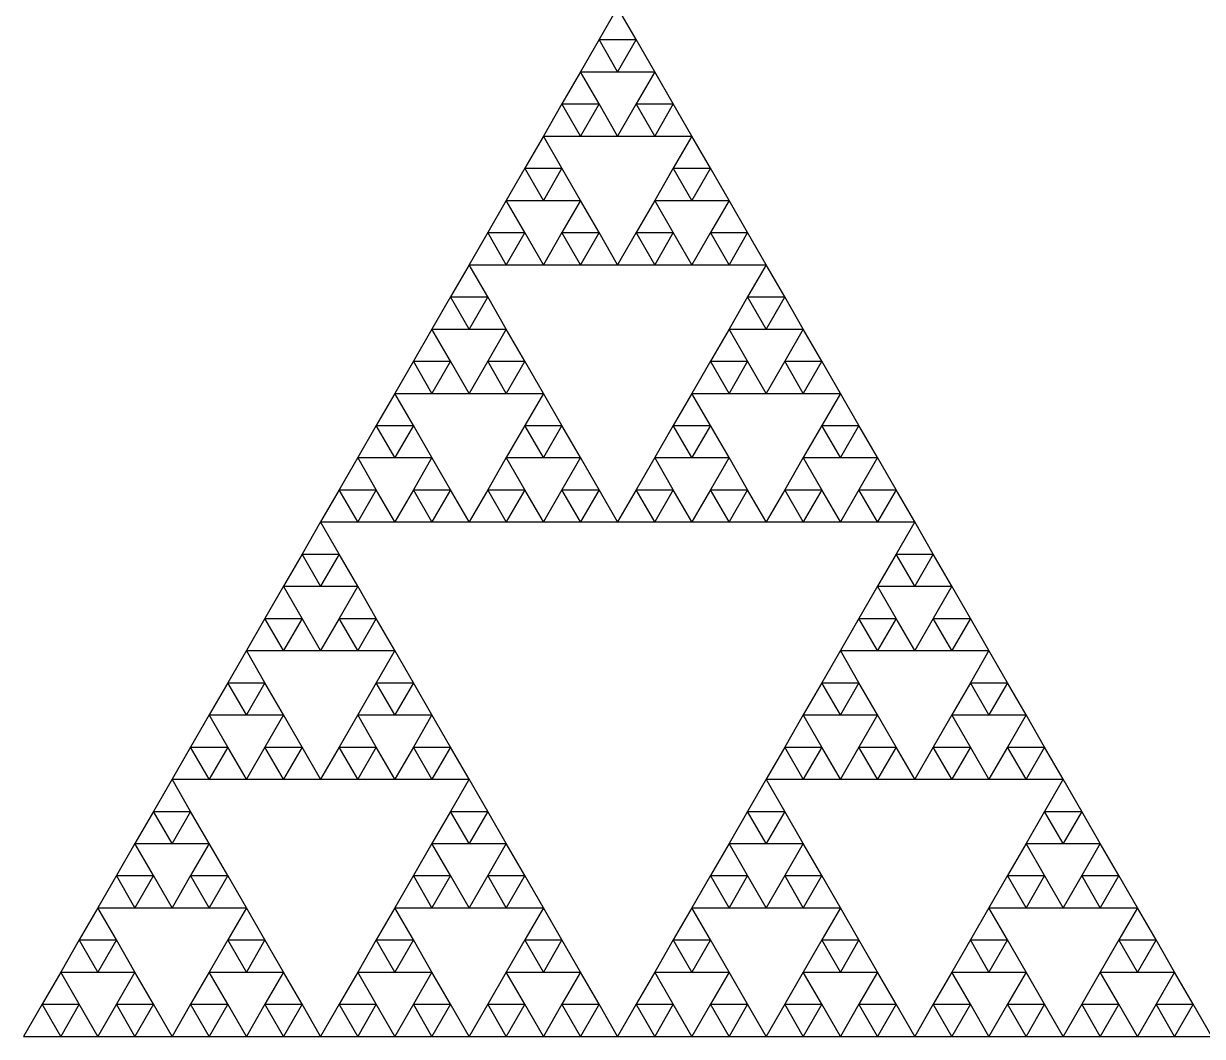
# Model space of a CAD drawing. Header units: metres. Extents: x -50 to 50, y -58 to 58.
# Drawn here: x -50 to -37.6, y -28.87 to -18.21 of the extents above; entities that cross this region are included whole.
import ezdxf

# ---------------------------------------------------------------- set-up
doc = ezdxf.new("R2010")
doc.units = ezdxf.units.M

msp = doc.modelspace()

# ---------------------------------------------------------------- linework, layer by layer
for p, q in [((-43.75, -18.0422), (-43.9453, -18.3805)), ((-43.5547, -18.3805), (-43.75, -18.0422)), ((-43.9453, -18.3805), (-44.1406, -18.7188)), ((-43.9453, -18.3805), (-43.5547, -18.3805)), ((-43.75, -18.7188), (-43.9453, -18.3805)), ((-43.5547, -18.3805), (-43.75, -18.7188)), ((-43.3594, -18.7188), (-43.5547, -18.3805)), ((-44.1406, -18.7188), (-44.3359, -19.0571)), ((-44.1406, -18.7188), (-43.75, -18.7188)), ((-43.9453, -19.0571), (-44.1406, -18.7188)), ((-43.75, -18.7188), (-43.3594, -18.7188)), ((-43.3594, -18.7188), (-43.5547, -19.0571)), ((-43.1641, -19.0571), (-43.3594, -18.7188)), ((-44.3359, -19.0571), (-44.5312, -19.3954)), ((-44.3359, -19.0571), (-43.9453, -19.0571)), ((-44.1406, -19.3954), (-44.3359, -19.0571)), ((-43.9453, -19.0571), (-44.1406, -19.3954)), ((-43.75, -19.3954), (-43.9453, -19.0571)), ((-43.5547, -19.0571), (-43.75, -19.3954)), ((-43.5547, -19.0571), (-43.1641, -19.0571)), ((-43.3594, -19.3954), (-43.5547, -19.0571)), ((-43.1641, -19.0571), (-43.3594, -19.3954)), ((-42.9688, -19.3954), (-43.1641, -19.0571)), ((-44.5312, -19.3954), (-44.7266, -19.7337)), ((-44.5312, -19.3954), (-44.1406, -19.3954)), ((-44.3359, -19.7337), (-44.5312, -19.3954)), ((-44.1406, -19.3954), (-43.75, -19.3954)), ((-43.75, -19.3954), (-43.3594, -19.3954)), ((-43.3594, -19.3954), (-42.9688, -19.3954)), ((-42.9688, -19.3954), (-43.1641, -19.7337)), ((-42.7734, -19.7337), (-42.9688, -19.3954)), ((-44.7266, -19.7337), (-44.9219, -20.0719)), ((-44.7266, -19.7337), (-44.3359, -19.7337)), ((-44.5312, -20.0719), (-44.7266, -19.7337)), ((-44.3359, -19.7337), (-44.5312, -20.0719)), ((-44.1406, -20.0719), (-44.3359, -19.7337)), ((-43.1641, -19.7337), (-43.3594, -20.0719)), ((-43.1641, -19.7337), (-42.7734, -19.7337)), ((-42.9688, -20.0719), (-43.1641, -19.7337)), ((-42.7734, -19.7337), (-42.9688, -20.0719)), ((-42.5781, -20.0719), (-42.7734, -19.7337)), ((-44.9219, -20.0719), (-45.1172, -20.4102)), ((-44.9219, -20.0719), (-44.5312, -20.0719)), ((-44.7266, -20.4102), (-44.9219, -20.0719)), ((-44.5312, -20.0719), (-44.1406, -20.0719)), ((-44.1406, -20.0719), (-44.3359, -20.4102)), ((-43.9453, -20.4102), (-44.1406, -20.0719)), ((-43.3594, -20.0719), (-43.5547, -20.4102)), ((-43.3594, -20.0719), (-42.9688, -20.0719)), ((-43.1641, -20.4102), (-43.3594, -20.0719)), ((-42.9688, -20.0719), (-42.5781, -20.0719)), ((-42.5781, -20.0719), (-42.7734, -20.4102)), ((-42.3828, -20.4102), (-42.5781, -20.0719)), ((-45.1172, -20.4102), (-45.3125, -20.7485)), ((-45.1172, -20.4102), (-44.7266, -20.4102)), ((-44.9219, -20.7485), (-45.1172, -20.4102)), ((-44.7266, -20.4102), (-44.9219, -20.7485)), ((-44.5312, -20.7485), (-44.7266, -20.4102)), ((-44.3359, -20.4102), (-44.5312, -20.7485)), ((-44.3359, -20.4102), (-43.9453, -20.4102)), ((-44.1406, -20.7485), (-44.3359, -20.4102)), ((-43.9453, -20.4102), (-44.1406, -20.7485)), ((-43.75, -20.7485), (-43.9453, -20.4102)), ((-43.5547, -20.4102), (-43.75, -20.7485)), ((-43.5547, -20.4102), (-43.1641, -20.4102)), ((-43.3594, -20.7485), (-43.5547, -20.4102)), ((-43.1641, -20.4102), (-43.3594, -20.7485)), ((-42.9688, -20.7485), (-43.1641, -20.4102)), ((-42.7734, -20.4102), (-42.9688, -20.7485)), ((-42.7734, -20.4102), (-42.3828, -20.4102)), ((-42.5781, -20.7485), (-42.7734, -20.4102)), ((-42.3828, -20.4102), (-42.5781, -20.7485)), ((-42.1875, -20.7485), (-42.3828, -20.4102)), ((-45.3125, -20.7485), (-45.5078, -21.0868)), ((-45.3125, -20.7485), (-44.9219, -20.7485)), ((-45.1172, -21.0868), (-45.3125, -20.7485)), ((-44.9219, -20.7485), (-44.5312, -20.7485)), ((-44.5312, -20.7485), (-44.1406, -20.7485)), ((-44.1406, -20.7485), (-43.75, -20.7485)), ((-43.75, -20.7485), (-43.3594, -20.7485)), ((-43.3594, -20.7485), (-42.9688, -20.7485)), ((-42.9688, -20.7485), (-42.5781, -20.7485)), ((-42.5781, -20.7485), (-42.1875, -20.7485)), ((-42.1875, -20.7485), (-42.3828, -21.0868)), ((-41.9922, -21.0868), (-42.1875, -20.7485)), ((-45.5078, -21.0868), (-45.7031, -21.4251)), ((-45.5078, -21.0868), (-45.1172, -21.0868)), ((-45.3125, -21.4251), (-45.5078, -21.0868)), ((-45.1172, -21.0868), (-45.3125, -21.4251)), ((-44.9219, -21.4251), (-45.1172, -21.0868)), ((-42.3828, -21.0868), (-42.5781, -21.4251)), ((-42.3828, -21.0868), (-41.9922, -21.0868)), ((-42.1875, -21.4251), (-42.3828, -21.0868)), ((-41.9922, -21.0868), (-42.1875, -21.4251)), ((-41.7969, -21.4251), (-41.9922, -21.0868)), ((-45.7031, -21.4251), (-45.8984, -21.7634)), ((-45.7031, -21.4251), (-45.3125, -21.4251)), ((-45.5078, -21.7634), (-45.7031, -21.4251)), ((-45.3125, -21.4251), (-44.9219, -21.4251)), ((-44.9219, -21.4251), (-45.1172, -21.7634)), ((-44.7266, -21.7634), (-44.9219, -21.4251)), ((-42.5781, -21.4251), (-42.7734, -21.7634)), ((-42.5781, -21.4251), (-42.1875, -21.4251)), ((-42.3828, -21.7634), (-42.5781, -21.4251)), ((-42.1875, -21.4251), (-41.7969, -21.4251)), ((-41.7969, -21.4251), (-41.9922, -21.7634)), ((-41.6016, -21.7634), (-41.7969, -21.4251)), ((-45.8984, -21.7634), (-46.0938, -22.1017)), ((-45.8984, -21.7634), (-45.5078, -21.7634)), ((-45.7031, -22.1017), (-45.8984, -21.7634)), ((-45.5078, -21.7634), (-45.7031, -22.1017)), ((-45.3125, -22.1017), (-45.5078, -21.7634)), ((-45.1172, -21.7634), (-45.3125, -22.1017)), ((-45.1172, -21.7634), (-44.7266, -21.7634)), ((-44.9219, -22.1017), (-45.1172, -21.7634)), ((-44.7266, -21.7634), (-44.9219, -22.1017)), ((-44.5312, -22.1017), (-44.7266, -21.7634)), ((-42.7734, -21.7634), (-42.9688, -22.1017)), ((-42.7734, -21.7634), (-42.3828, -21.7634)), ((-42.5781, -22.1017), (-42.7734, -21.7634)), ((-42.3828, -21.7634), (-42.5781, -22.1017)), ((-42.1875, -22.1017), (-42.3828, -21.7634)), ((-41.9922, -21.7634), (-42.1875, -22.1017)), ((-41.9922, -21.7634), (-41.6016, -21.7634)), ((-41.7969, -22.1017), (-41.9922, -21.7634)), ((-41.6016, -21.7634), (-41.7969, -22.1017)), ((-41.4062, -22.1017), (-41.6016, -21.7634)), ((-46.0938, -22.1017), (-46.2891, -22.44)), ((-46.0938, -22.1017), (-45.7031, -22.1017)), ((-45.8984, -22.44), (-46.0938, -22.1017)), ((-45.7031, -22.1017), (-45.3125, -22.1017)), ((-45.3125, -22.1017), (-44.9219, -22.1017)), ((-44.9219, -22.1017), (-44.5312, -22.1017)), ((-44.5312, -22.1017), (-44.7266, -22.44)), ((-44.3359, -22.44), (-44.5312, -22.1017)), ((-42.9688, -22.1017), (-43.1641, -22.44)), ((-42.9688, -22.1017), (-42.5781, -22.1017)), ((-42.7734, -22.44), (-42.9688, -22.1017)), ((-42.5781, -22.1017), (-42.1875, -22.1017)), ((-42.1875, -22.1017), (-41.7969, -22.1017)), ((-41.7969, -22.1017), (-41.4062, -22.1017)), ((-41.4062, -22.1017), (-41.6016, -22.44)), ((-41.2109, -22.44), (-41.4062, -22.1017)), ((-46.2891, -22.44), (-46.4844, -22.7783)), ((-46.2891, -22.44), (-45.8984, -22.44)), ((-46.0938, -22.7783), (-46.2891, -22.44)), ((-45.8984, -22.44), (-46.0938, -22.7783)), ((-45.7031, -22.7783), (-45.8984, -22.44)), ((-44.7266, -22.44), (-44.9219, -22.7783)), ((-44.7266, -22.44), (-44.3359, -22.44)), ((-44.5312, -22.7783), (-44.7266, -22.44)), ((-44.3359, -22.44), (-44.5312, -22.7783)), ((-44.1406, -22.7783), (-44.3359, -22.44)), ((-43.1641, -22.44), (-43.3594, -22.7783)), ((-43.1641, -22.44), (-42.7734, -22.44)), ((-42.9688, -22.7783), (-43.1641, -22.44)), ((-42.7734, -22.44), (-42.9688, -22.7783)), ((-42.5781, -22.7783), (-42.7734, -22.44)), ((-41.6016, -22.44), (-41.7969, -22.7783)), ((-41.6016, -22.44), (-41.2109, -22.44)), ((-41.4062, -22.7783), (-41.6016, -22.44)), ((-41.2109, -22.44), (-41.4062, -22.7783)), ((-41.0156, -22.7783), (-41.2109, -22.44)), ((-46.4844, -22.7783), (-46.6797, -23.1166)), ((-46.4844, -22.7783), (-46.0938, -22.7783)), ((-46.2891, -23.1166), (-46.4844, -22.7783)), ((-46.0938, -22.7783), (-45.7031, -22.7783)), ((-45.7031, -22.7783), (-45.8984, -23.1166)), ((-45.5078, -23.1166), (-45.7031, -22.7783)), ((-44.9219, -22.7783), (-45.1172, -23.1166)), ((-44.9219, -22.7783), (-44.5312, -22.7783)), ((-44.7266, -23.1166), (-44.9219, -22.7783)), ((-44.5312, -22.7783), (-44.1406, -22.7783)), ((-44.1406, -22.7783), (-44.3359, -23.1166)), ((-43.9453, -23.1166), (-44.1406, -22.7783)), ((-43.3594, -22.7783), (-43.5547, -23.1166)), ((-43.3594, -22.7783), (-42.9688, -22.7783)), ((-43.1641, -23.1166), (-43.3594, -22.7783)), ((-42.9688, -22.7783), (-42.5781, -22.7783)), ((-42.5781, -22.7783), (-42.7734, -23.1166)), ((-42.3828, -23.1166), (-42.5781, -22.7783)), ((-41.7969, -22.7783), (-41.9922, -23.1166)), ((-41.7969, -22.7783), (-41.4062, -22.7783)), ((-41.6016, -23.1166), (-41.7969, -22.7783)), ((-41.4062, -22.7783), (-41.0156, -22.7783)), ((-41.0156, -22.7783), (-41.2109, -23.1166)), ((-40.8203, -23.1166), (-41.0156, -22.7783)), ((-46.6797, -23.1166), (-46.875, -23.4548)), ((-46.6797, -23.1166), (-46.2891, -23.1166)), ((-46.4844, -23.4548), (-46.6797, -23.1166)), ((-46.2891, -23.1166), (-46.4844, -23.4548)), ((-46.0938, -23.4548), (-46.2891, -23.1166)), ((-45.8984, -23.1166), (-46.0938, -23.4548)), ((-45.8984, -23.1166), (-45.5078, -23.1166)), ((-45.7031, -23.4548), (-45.8984, -23.1166)), ((-45.5078, -23.1166), (-45.7031, -23.4548)), ((-45.3125, -23.4548), (-45.5078, -23.1166)), ((-45.1172, -23.1166), (-45.3125, -23.4548)), ((-45.1172, -23.1166), (-44.7266, -23.1166)), ((-44.9219, -23.4548), (-45.1172, -23.1166)), ((-44.7266, -23.1166), (-44.9219, -23.4548)), ((-44.5312, -23.4548), (-44.7266, -23.1166)), ((-44.3359, -23.1166), (-44.5312, -23.4548)), ((-44.3359, -23.1166), (-43.9453, -23.1166)), ((-44.1406, -23.4548), (-44.3359, -23.1166)), ((-43.9453, -23.1166), (-44.1406, -23.4548)), ((-43.75, -23.4548), (-43.9453, -23.1166)), ((-43.5547, -23.1166), (-43.75, -23.4548)), ((-43.5547, -23.1166), (-43.1641, -23.1166)), ((-43.3594, -23.4548), (-43.5547, -23.1166)), ((-43.1641, -23.1166), (-43.3594, -23.4548)), ((-42.9688, -23.4548), (-43.1641, -23.1166)), ((-42.7734, -23.1166), (-42.9688, -23.4548)), ((-42.7734, -23.1166), (-42.3828, -23.1166)), ((-42.5781, -23.4548), (-42.7734, -23.1166)), ((-42.3828, -23.1166), (-42.5781, -23.4548)), ((-42.1875, -23.4548), (-42.3828, -23.1166)), ((-41.9922, -23.1166), (-42.1875, -23.4548)), ((-41.9922, -23.1166), (-41.6016, -23.1166)), ((-41.7969, -23.4548), (-41.9922, -23.1166)), ((-41.6016, -23.1166), (-41.7969, -23.4548)), ((-41.4062, -23.4548), (-41.6016, -23.1166)), ((-41.2109, -23.1166), (-41.4062, -23.4548)), ((-41.2109, -23.1166), (-40.8203, -23.1166)), ((-41.0156, -23.4548), (-41.2109, -23.1166)), ((-40.8203, -23.1166), (-41.0156, -23.4548)), ((-40.625, -23.4548), (-40.8203, -23.1166)), ((-46.875, -23.4549), (-47.0703, -23.7932)), ((-46.875, -23.4548), (-46.4844, -23.4548)), ((-46.6797, -23.7932), (-46.875, -23.4549)), ((-46.4844, -23.4548), (-46.0938, -23.4548)), ((-46.0938, -23.4548), (-45.7031, -23.4548)), ((-45.7031, -23.4548), (-45.3125, -23.4548)), ((-45.3125, -23.4548), (-44.9219, -23.4548)), ((-44.9219, -23.4548), (-44.5312, -23.4548)), ((-44.5312, -23.4548), (-44.1406, -23.4548)), ((-44.1406, -23.4548), (-43.75, -23.4548)), ((-43.75, -23.4548), (-43.3594, -23.4548)), ((-43.3594, -23.4548), (-42.9688, -23.4548)), ((-42.9688, -23.4548), (-42.5781, -23.4548)), ((-42.5781, -23.4548), (-42.1875, -23.4548)), ((-42.1875, -23.4548), (-41.7969, -23.4548)), ((-41.7969, -23.4548), (-41.4062, -23.4548)), ((-41.4062, -23.4548), (-41.0156, -23.4548)), ((-41.0156, -23.4548), (-40.625, -23.4548)), ((-40.625, -23.4549), (-40.8203, -23.7932)), ((-40.4297, -23.7932), (-40.625, -23.4549)), ((-47.0703, -23.7932), (-47.2656, -24.1314)), ((-47.0703, -23.7932), (-46.6797, -23.7932)), ((-46.875, -24.1314), (-47.0703, -23.7932)), ((-46.6797, -23.7932), (-46.875, -24.1314)), ((-46.4844, -24.1314), (-46.6797, -23.7932)), ((-40.8203, -23.7932), (-41.0156, -24.1314)), ((-40.8203, -23.7932), (-40.4297, -23.7932)), ((-40.625, -24.1314), (-40.8203, -23.7932)), ((-40.4297, -23.7932), (-40.625, -24.1314)), ((-40.2344, -24.1314), (-40.4297, -23.7932)), ((-47.2656, -24.1314), (-47.4609, -24.4697)), ((-47.2656, -24.1314), (-46.875, -24.1314)), ((-47.0703, -24.4697), (-47.2656, -24.1314)), ((-46.875, -24.1314), (-46.4844, -24.1314)), ((-46.4844, -24.1314), (-46.6797, -24.4697)), ((-46.2891, -24.4697), (-46.4844, -24.1314)), ((-41.0156, -24.1314), (-41.2109, -24.4697)), ((-41.0156, -24.1314), (-40.625, -24.1314)), ((-40.8203, -24.4697), (-41.0156, -24.1314)), ((-40.625, -24.1314), (-40.2344, -24.1314)), ((-40.2344, -24.1314), (-40.4297, -24.4697)), ((-40.0391, -24.4697), (-40.2344, -24.1314)), ((-47.4609, -24.4697), (-47.6562, -24.808)), ((-47.4609, -24.4697), (-47.0703, -24.4697)), ((-47.2656, -24.808), (-47.4609, -24.4697)), ((-47.0703, -24.4697), (-47.2656, -24.808)), ((-46.875, -24.808), (-47.0703, -24.4697)), ((-46.6797, -24.4697), (-46.875, -24.808)), ((-46.6797, -24.4697), (-46.2891, -24.4697)), ((-46.4844, -24.808), (-46.6797, -24.4697)), ((-46.2891, -24.4697), (-46.4844, -24.808)), ((-46.0938, -24.808), (-46.2891, -24.4697)), ((-41.2109, -24.4697), (-41.4062, -24.808)), ((-41.2109, -24.4697), (-40.8203, -24.4697)), ((-41.0156, -24.808), (-41.2109, -24.4697)), ((-40.8203, -24.4697), (-41.0156, -24.808)), ((-40.625, -24.808), (-40.8203, -24.4697)), ((-40.4297, -24.4697), (-40.625, -24.808)), ((-40.4297, -24.4697), (-40.0391, -24.4697)), ((-40.2344, -24.808), (-40.4297, -24.4697)), ((-40.0391, -24.4697), (-40.2344, -24.808)), ((-39.8438, -24.808), (-40.0391, -24.4697)), ((-47.6562, -24.808), (-47.8516, -25.1463)), ((-47.6562, -24.808), (-47.2656, -24.808)), ((-47.4609, -25.1463), (-47.6562, -24.808)), ((-47.2656, -24.808), (-46.875, -24.808)), ((-46.875, -24.808), (-46.4844, -24.808)), ((-46.4844, -24.808), (-46.0938, -24.808)), ((-46.0938, -24.808), (-46.2891, -25.1463)), ((-45.8984, -25.1463), (-46.0938, -24.808)), ((-41.4062, -24.808), (-41.6016, -25.1463)), ((-41.4062, -24.808), (-41.0156, -24.808)), ((-41.2109, -25.1463), (-41.4062, -24.808)), ((-41.0156, -24.808), (-40.625, -24.808)), ((-40.625, -24.808), (-40.2344, -24.808)), ((-40.2344, -24.808), (-39.8438, -24.808)), ((-39.8438, -24.808), (-40.0391, -25.1463)), ((-39.6484, -25.1463), (-39.8438, -24.808)), ((-47.8516, -25.1463), (-48.0469, -25.4846)), ((-47.8516, -25.1463), (-47.4609, -25.1463)), ((-47.6562, -25.4846), (-47.8516, -25.1463)), ((-47.4609, -25.1463), (-47.6562, -25.4846)), ((-47.2656, -25.4846), (-47.4609, -25.1463)), ((-46.2891, -25.1463), (-46.4844, -25.4846)), ((-46.2891, -25.1463), (-45.8984, -25.1463)), ((-46.0938, -25.4846), (-46.2891, -25.1463)), ((-45.8984, -25.1463), (-46.0938, -25.4846)), ((-45.7031, -25.4846), (-45.8984, -25.1463)), ((-41.6016, -25.1463), (-41.7969, -25.4846)), ((-41.6016, -25.1463), (-41.2109, -25.1463)), ((-41.4062, -25.4846), (-41.6016, -25.1463)), ((-41.2109, -25.1463), (-41.4062, -25.4846)), ((-41.0156, -25.4846), (-41.2109, -25.1463)), ((-40.0391, -25.1463), (-40.2344, -25.4846)), ((-40.0391, -25.1463), (-39.6484, -25.1463)), ((-39.8438, -25.4846), (-40.0391, -25.1463)), ((-39.6484, -25.1463), (-39.8438, -25.4846)), ((-39.4531, -25.4846), (-39.6484, -25.1463)), ((-48.0469, -25.4846), (-48.2422, -25.8229)), ((-48.0469, -25.4846), (-47.6562, -25.4846)), ((-47.8516, -25.8229), (-48.0469, -25.4846)), ((-47.6562, -25.4846), (-47.2656, -25.4846)), ((-47.2656, -25.4846), (-47.4609, -25.8229)), ((-47.0703, -25.8229), (-47.2656, -25.4846)), ((-46.4844, -25.4846), (-46.6797, -25.8229)), ((-46.4844, -25.4846), (-46.0938, -25.4846)), ((-46.2891, -25.8229), (-46.4844, -25.4846)), ((-46.0938, -25.4846), (-45.7031, -25.4846)), ((-45.7031, -25.4846), (-45.8984, -25.8229)), ((-45.5078, -25.8229), (-45.7031, -25.4846)), ((-41.7969, -25.4846), (-41.9922, -25.8229)), ((-41.7969, -25.4846), (-41.4062, -25.4846)), ((-41.6016, -25.8229), (-41.7969, -25.4846)), ((-41.4062, -25.4846), (-41.0156, -25.4846)), ((-41.0156, -25.4846), (-41.2109, -25.8229)), ((-40.8203, -25.8229), (-41.0156, -25.4846)), ((-40.2344, -25.4846), (-40.4297, -25.8229)), ((-40.2344, -25.4846), (-39.8438, -25.4846)), ((-40.0391, -25.8229), (-40.2344, -25.4846)), ((-39.8438, -25.4846), (-39.4531, -25.4846)), ((-39.4531, -25.4846), (-39.6484, -25.8229)), ((-39.2578, -25.8229), (-39.4531, -25.4846)), ((-48.2422, -25.8229), (-48.4375, -26.1612)), ((-48.2422, -25.8229), (-47.8516, -25.8229)), ((-48.0469, -26.1612), (-48.2422, -25.8229)), ((-47.8516, -25.8229), (-48.0469, -26.1612)), ((-47.6562, -26.1612), (-47.8516, -25.8229)), ((-47.4609, -25.8229), (-47.6562, -26.1612)), ((-47.4609, -25.8229), (-47.0703, -25.8229)), ((-47.2656, -26.1612), (-47.4609, -25.8229)), ((-47.0703, -25.8229), (-47.2656, -26.1612)), ((-46.875, -26.1612), (-47.0703, -25.8229)), ((-46.6797, -25.8229), (-46.875, -26.1612)), ((-46.6797, -25.8229), (-46.2891, -25.8229)), ((-46.4844, -26.1612), (-46.6797, -25.8229)), ((-46.2891, -25.8229), (-46.4844, -26.1612)), ((-46.0938, -26.1612), (-46.2891, -25.8229)), ((-45.8984, -25.8229), (-46.0938, -26.1612)), ((-45.8984, -25.8229), (-45.5078, -25.8229)), ((-45.7031, -26.1612), (-45.8984, -25.8229)), ((-45.5078, -25.8229), (-45.7031, -26.1612)), ((-45.3125, -26.1612), (-45.5078, -25.8229)), ((-41.9922, -25.8229), (-42.1875, -26.1612)), ((-41.9922, -25.8229), (-41.6016, -25.8229)), ((-41.7969, -26.1612), (-41.9922, -25.8229)), ((-41.6016, -25.8229), (-41.7969, -26.1612)), ((-41.4062, -26.1612), (-41.6016, -25.8229)), ((-41.2109, -25.8229), (-41.4062, -26.1612)), ((-41.2109, -25.8229), (-40.8203, -25.8229)), ((-41.0156, -26.1612), (-41.2109, -25.8229)), ((-40.8203, -25.8229), (-41.0156, -26.1612)), ((-40.625, -26.1612), (-40.8203, -25.8229)), ((-40.4297, -25.8229), (-40.625, -26.1612)), ((-40.4297, -25.8229), (-40.0391, -25.8229)), ((-40.2344, -26.1612), (-40.4297, -25.8229)), ((-40.0391, -25.8229), (-40.2344, -26.1612)), ((-39.8438, -26.1612), (-40.0391, -25.8229)), ((-39.6484, -25.8229), (-39.8438, -26.1612)), ((-39.6484, -25.8229), (-39.2578, -25.8229)), ((-39.4531, -26.1612), (-39.6484, -25.8229)), ((-39.2578, -25.8229), (-39.4531, -26.1612)), ((-39.0625, -26.1612), (-39.2578, -25.8229)), ((-48.4375, -26.1612), (-48.6328, -26.4995)), ((-48.4375, -26.1612), (-48.0469, -26.1612)), ((-48.2422, -26.4995), (-48.4375, -26.1612)), ((-48.0469, -26.1612), (-47.6562, -26.1612)), ((-47.6562, -26.1612), (-47.2656, -26.1612)), ((-47.2656, -26.1612), (-46.875, -26.1612)), ((-46.875, -26.1612), (-46.4844, -26.1612)), ((-46.4844, -26.1612), (-46.0938, -26.1612)), ((-46.0938, -26.1612), (-45.7031, -26.1612)), ((-45.7031, -26.1612), (-45.3125, -26.1612)), ((-45.3125, -26.1612), (-45.5078, -26.4995)), ((-45.1172, -26.4995), (-45.3125, -26.1612)), ((-42.1875, -26.1612), (-42.3828, -26.4995)), ((-42.1875, -26.1612), (-41.7969, -26.1612)), ((-41.9922, -26.4995), (-42.1875, -26.1612)), ((-41.7969, -26.1612), (-41.4062, -26.1612)), ((-41.4062, -26.1612), (-41.0156, -26.1612)), ((-41.0156, -26.1612), (-40.625, -26.1612)), ((-40.625, -26.1612), (-40.2344, -26.1612)), ((-40.2344, -26.1612), (-39.8438, -26.1612)), ((-39.8438, -26.1612), (-39.4531, -26.1612)), ((-39.4531, -26.1612), (-39.0625, -26.1612)), ((-39.0625, -26.1612), (-39.2578, -26.4995)), ((-38.8672, -26.4995), (-39.0625, -26.1612)), ((-48.6328, -26.4995), (-48.8281, -26.8378)), ((-48.6328, -26.4995), (-48.2422, -26.4995)), ((-48.4375, -26.8378), (-48.6328, -26.4995)), ((-48.2422, -26.4995), (-48.4375, -26.8378)), ((-48.0469, -26.8378), (-48.2422, -26.4995)), ((-45.5078, -26.4995), (-45.7031, -26.8378)), ((-45.5078, -26.4995), (-45.1172, -26.4995)), ((-45.3125, -26.8378), (-45.5078, -26.4995)), ((-45.1172, -26.4995), (-45.3125, -26.8378)), ((-44.9219, -26.8378), (-45.1172, -26.4995)), ((-42.3828, -26.4995), (-42.5781, -26.8378)), ((-42.3828, -26.4995), (-41.9922, -26.4995)), ((-42.1875, -26.8378), (-42.3828, -26.4995)), ((-41.9922, -26.4995), (-42.1875, -26.8378)), ((-41.7969, -26.8378), (-41.9922, -26.4995)), ((-39.2578, -26.4995), (-39.4531, -26.8378)), ((-39.2578, -26.4995), (-38.8672, -26.4995)), ((-39.0625, -26.8378), (-39.2578, -26.4995)), ((-38.8672, -26.4995), (-39.0625, -26.8378)), ((-38.6719, -26.8378), (-38.8672, -26.4995)), ((-48.8281, -26.8378), (-49.0234, -27.1761)), ((-48.8281, -26.8378), (-48.4375, -26.8378)), ((-48.6328, -27.1761), (-48.8281, -26.8378)), ((-48.4375, -26.8378), (-48.0469, -26.8378)), ((-48.0469, -26.8378), (-48.2422, -27.1761)), ((-47.8516, -27.1761), (-48.0469, -26.8378)), ((-45.7031, -26.8378), (-45.8984, -27.1761)), ((-45.7031, -26.8378), (-45.3125, -26.8378)), ((-45.5078, -27.1761), (-45.7031, -26.8378)), ((-45.3125, -26.8378), (-44.9219, -26.8378)), ((-44.9219, -26.8378), (-45.1172, -27.1761)), ((-44.7266, -27.1761), (-44.9219, -26.8378)), ((-42.5781, -26.8378), (-42.7734, -27.1761)), ((-42.5781, -26.8378), (-42.1875, -26.8378)), ((-42.3828, -27.1761), (-42.5781, -26.8378)), ((-42.1875, -26.8378), (-41.7969, -26.8378)), ((-41.7969, -26.8378), (-41.9922, -27.1761)), ((-41.6016, -27.1761), (-41.7969, -26.8378)), ((-39.4531, -26.8378), (-39.6484, -27.1761)), ((-39.4531, -26.8378), (-39.0625, -26.8378)), ((-39.2578, -27.1761), (-39.4531, -26.8378)), ((-39.0625, -26.8378), (-38.6719, -26.8378)), ((-38.6719, -26.8378), (-38.8672, -27.1761)), ((-38.4766, -27.1761), (-38.6719, -26.8378)), ((-49.0234, -27.1761), (-49.2188, -27.5143)), ((-49.0234, -27.1761), (-48.6328, -27.1761)), ((-48.8281, -27.5143), (-49.0234, -27.1761)), ((-48.6328, -27.1761), (-48.8281, -27.5143)), ((-48.4375, -27.5143), (-48.6328, -27.1761)), ((-48.2422, -27.1761), (-48.4375, -27.5143)), ((-48.2422, -27.1761), (-47.8516, -27.1761)), ((-48.0469, -27.5143), (-48.2422, -27.1761)), ((-47.8516, -27.1761), (-48.0469, -27.5143)), ((-47.6562, -27.5143), (-47.8516, -27.1761)), ((-45.8984, -27.1761), (-46.0938, -27.5143)), ((-45.8984, -27.1761), (-45.5078, -27.1761)), ((-45.7031, -27.5143), (-45.8984, -27.1761)), ((-45.5078, -27.1761), (-45.7031, -27.5143)), ((-45.3125, -27.5143), (-45.5078, -27.1761)), ((-45.1172, -27.1761), (-45.3125, -27.5143)), ((-45.1172, -27.1761), (-44.7266, -27.1761)), ((-44.9219, -27.5143), (-45.1172, -27.1761)), ((-44.7266, -27.1761), (-44.9219, -27.5143)), ((-44.5312, -27.5143), (-44.7266, -27.1761)), ((-42.7734, -27.1761), (-42.9688, -27.5143)), ((-42.7734, -27.1761), (-42.3828, -27.1761)), ((-42.5781, -27.5143), (-42.7734, -27.1761)), ((-42.3828, -27.1761), (-42.5781, -27.5143)), ((-42.1875, -27.5143), (-42.3828, -27.1761)), ((-41.9922, -27.1761), (-42.1875, -27.5143)), ((-41.9922, -27.1761), (-41.6016, -27.1761)), ((-41.7969, -27.5143), (-41.9922, -27.1761)), ((-41.6016, -27.1761), (-41.7969, -27.5143)), ((-41.4062, -27.5143), (-41.6016, -27.1761)), ((-39.6484, -27.1761), (-39.8438, -27.5143)), ((-39.6484, -27.1761), (-39.2578, -27.1761)), ((-39.4531, -27.5143), (-39.6484, -27.1761)), ((-39.2578, -27.1761), (-39.4531, -27.5143)), ((-39.0625, -27.5143), (-39.2578, -27.1761)), ((-38.8672, -27.1761), (-39.0625, -27.5143)), ((-38.8672, -27.1761), (-38.4766, -27.1761)), ((-38.6719, -27.5143), (-38.8672, -27.1761)), ((-38.4766, -27.1761), (-38.6719, -27.5143)), ((-38.2812, -27.5143), (-38.4766, -27.1761)), ((-49.2188, -27.5144), (-49.4141, -27.8526)), ((-49.2188, -27.5143), (-48.8281, -27.5143)), ((-49.0234, -27.8526), (-49.2188, -27.5144)), ((-48.8281, -27.5143), (-48.4375, -27.5143)), ((-48.4375, -27.5143), (-48.0469, -27.5143)), ((-48.0469, -27.5143), (-47.6562, -27.5143)), ((-47.6562, -27.5144), (-47.8516, -27.8526)), ((-47.4609, -27.8526), (-47.6562, -27.5144)), ((-46.0938, -27.5144), (-46.2891, -27.8526)), ((-46.0938, -27.5143), (-45.7031, -27.5143)), ((-45.8984, -27.8526), (-46.0938, -27.5144)), ((-45.7031, -27.5143), (-45.3125, -27.5143)), ((-45.3125, -27.5143), (-44.9219, -27.5143)), ((-44.9219, -27.5143), (-44.5312, -27.5143)), ((-44.5312, -27.5144), (-44.7266, -27.8526)), ((-44.3359, -27.8526), (-44.5312, -27.5144)), ((-42.9688, -27.5144), (-43.1641, -27.8526)), ((-42.9688, -27.5143), (-42.5781, -27.5143)), ((-42.7734, -27.8526), (-42.9688, -27.5144)), ((-42.5781, -27.5143), (-42.1875, -27.5143)), ((-42.1875, -27.5143), (-41.7969, -27.5143)), ((-41.7969, -27.5143), (-41.4062, -27.5143)), ((-41.4062, -27.5144), (-41.6016, -27.8526)), ((-41.2109, -27.8526), (-41.4062, -27.5144)), ((-39.8438, -27.5144), (-40.0391, -27.8526)), ((-39.8438, -27.5143), (-39.4531, -27.5143)), ((-39.6484, -27.8526), (-39.8438, -27.5144)), ((-39.4531, -27.5143), (-39.0625, -27.5143)), ((-39.0625, -27.5143), (-38.6719, -27.5143)), ((-38.6719, -27.5143), (-38.2812, -27.5143)), ((-38.2812, -27.5144), (-38.4766, -27.8526)), ((-38.0859, -27.8526), (-38.2812, -27.5144)), ((-49.4141, -27.8526), (-49.6094, -28.1909)), ((-49.4141, -27.8526), (-49.0234, -27.8526)), ((-49.2188, -28.1909), (-49.4141, -27.8526)), ((-49.0234, -27.8526), (-49.2188, -28.1909)), ((-48.8281, -28.1909), (-49.0234, -27.8526)), ((-47.8516, -27.8526), (-48.0469, -28.1909)), ((-47.8516, -27.8526), (-47.4609, -27.8526)), ((-47.6562, -28.1909), (-47.8516, -27.8526)), ((-47.4609, -27.8526), (-47.6562, -28.1909)), ((-47.2656, -28.1909), (-47.4609, -27.8526)), ((-46.2891, -27.8526), (-46.4844, -28.1909)), ((-46.2891, -27.8526), (-45.8984, -27.8526)), ((-46.0938, -28.1909), (-46.2891, -27.8526)), ((-45.8984, -27.8526), (-46.0938, -28.1909)), ((-45.7031, -28.1909), (-45.8984, -27.8526)), ((-44.7266, -27.8526), (-44.9219, -28.1909)), ((-44.7266, -27.8526), (-44.3359, -27.8526)), ((-44.5312, -28.1909), (-44.7266, -27.8526)), ((-44.3359, -27.8526), (-44.5312, -28.1909)), ((-44.1406, -28.1909), (-44.3359, -27.8526)), ((-43.1641, -27.8526), (-43.3594, -28.1909)), ((-43.1641, -27.8526), (-42.7734, -27.8526)), ((-42.9688, -28.1909), (-43.1641, -27.8526)), ((-42.7734, -27.8526), (-42.9688, -28.1909)), ((-42.5781, -28.1909), (-42.7734, -27.8526)), ((-41.6016, -27.8526), (-41.7969, -28.1909)), ((-41.6016, -27.8526), (-41.2109, -27.8526)), ((-41.4062, -28.1909), (-41.6016, -27.8526)), ((-41.2109, -27.8526), (-41.4062, -28.1909)), ((-41.0156, -28.1909), (-41.2109, -27.8526)), ((-40.0391, -27.8526), (-40.2344, -28.1909)), ((-40.0391, -27.8526), (-39.6484, -27.8526)), ((-39.8438, -28.1909), (-40.0391, -27.8526)), ((-39.6484, -27.8526), (-39.8438, -28.1909)), ((-39.4531, -28.1909), (-39.6484, -27.8526)), ((-38.4766, -27.8526), (-38.6719, -28.1909)), ((-38.4766, -27.8526), (-38.0859, -27.8526)), ((-38.2812, -28.1909), (-38.4766, -27.8526)), ((-38.0859, -27.8526), (-38.2812, -28.1909)), ((-37.8906, -28.1909), (-38.0859, -27.8526)), ((-49.6094, -28.1909), (-49.8047, -28.5292)), ((-49.6094, -28.1909), (-49.2188, -28.1909)), ((-49.4141, -28.5292), (-49.6094, -28.1909)), ((-49.2188, -28.1909), (-48.8281, -28.1909)), ((-48.8281, -28.1909), (-49.0234, -28.5292)), ((-48.6328, -28.5292), (-48.8281, -28.1909)), ((-48.0469, -28.1909), (-48.2422, -28.5292)), ((-48.0469, -28.1909), (-47.6562, -28.1909)), ((-47.8516, -28.5292), (-48.0469, -28.1909)), ((-47.6562, -28.1909), (-47.2656, -28.1909)), ((-47.2656, -28.1909), (-47.4609, -28.5292)), ((-47.0703, -28.5292), (-47.2656, -28.1909)), ((-46.4844, -28.1909), (-46.6797, -28.5292)), ((-46.4844, -28.1909), (-46.0938, -28.1909)), ((-46.2891, -28.5292), (-46.4844, -28.1909)), ((-46.0938, -28.1909), (-45.7031, -28.1909)), ((-45.7031, -28.1909), (-45.8984, -28.5292)), ((-45.5078, -28.5292), (-45.7031, -28.1909)), ((-44.9219, -28.1909), (-45.1172, -28.5292)), ((-44.9219, -28.1909), (-44.5312, -28.1909)), ((-44.7266, -28.5292), (-44.9219, -28.1909)), ((-44.5312, -28.1909), (-44.1406, -28.1909)), ((-44.1406, -28.1909), (-44.3359, -28.5292)), ((-43.9453, -28.5292), (-44.1406, -28.1909)), ((-43.3594, -28.1909), (-43.5547, -28.5292)), ((-43.3594, -28.1909), (-42.9688, -28.1909)), ((-43.1641, -28.5292), (-43.3594, -28.1909)), ((-42.9688, -28.1909), (-42.5781, -28.1909)), ((-42.5781, -28.1909), (-42.7734, -28.5292)), ((-42.3828, -28.5292), (-42.5781, -28.1909)), ((-41.7969, -28.1909), (-41.9922, -28.5292)), ((-41.7969, -28.1909), (-41.4062, -28.1909)), ((-41.6016, -28.5292), (-41.7969, -28.1909)), ((-41.4062, -28.1909), (-41.0156, -28.1909)), ((-41.0156, -28.1909), (-41.2109, -28.5292)), ((-40.8203, -28.5292), (-41.0156, -28.1909)), ((-40.2344, -28.1909), (-40.4297, -28.5292)), ((-40.2344, -28.1909), (-39.8438, -28.1909)), ((-40.0391, -28.5292), (-40.2344, -28.1909)), ((-39.8438, -28.1909), (-39.4531, -28.1909)), ((-39.4531, -28.1909), (-39.6484, -28.5292)), ((-39.2578, -28.5292), (-39.4531, -28.1909)), ((-38.6719, -28.1909), (-38.8672, -28.5292)), ((-38.6719, -28.1909), (-38.2812, -28.1909)), ((-38.4766, -28.5292), (-38.6719, -28.1909)), ((-38.2812, -28.1909), (-37.8906, -28.1909)), ((-37.8906, -28.1909), (-38.0859, -28.5292)), ((-37.6953, -28.5292), (-37.8906, -28.1909)), ((-49.8047, -28.5292), (-50, -28.8675)), ((-49.8047, -28.5292), (-49.4141, -28.5292)), ((-49.6094, -28.8675), (-49.8047, -28.5292)), ((-49.4141, -28.5292), (-49.6094, -28.8675)), ((-49.2188, -28.8675), (-49.4141, -28.5292)), ((-49.0234, -28.5292), (-49.2188, -28.8675)), ((-49.0234, -28.5292), (-48.6328, -28.5292)), ((-48.8281, -28.8675), (-49.0234, -28.5292)), ((-48.6328, -28.5292), (-48.8281, -28.8675)), ((-48.4375, -28.8675), (-48.6328, -28.5292)), ((-48.2422, -28.5292), (-48.4375, -28.8675)), ((-48.2422, -28.5292), (-47.8516, -28.5292)), ((-48.0469, -28.8675), (-48.2422, -28.5292)), ((-47.8516, -28.5292), (-48.0469, -28.8675)), ((-47.6562, -28.8675), (-47.8516, -28.5292)), ((-47.4609, -28.5292), (-47.6562, -28.8675)), ((-47.4609, -28.5292), (-47.0703, -28.5292)), ((-47.2656, -28.8675), (-47.4609, -28.5292)), ((-47.0703, -28.5292), (-47.2656, -28.8675)), ((-46.875, -28.8675), (-47.0703, -28.5292)), ((-46.6797, -28.5292), (-46.875, -28.8675)), ((-46.6797, -28.5292), (-46.2891, -28.5292)), ((-46.4844, -28.8675), (-46.6797, -28.5292)), ((-46.2891, -28.5292), (-46.4844, -28.8675)), ((-46.0938, -28.8675), (-46.2891, -28.5292)), ((-45.8984, -28.5292), (-46.0938, -28.8675)), ((-45.8984, -28.5292), (-45.5078, -28.5292)), ((-45.7031, -28.8675), (-45.8984, -28.5292)), ((-45.5078, -28.5292), (-45.7031, -28.8675)), ((-45.3125, -28.8675), (-45.5078, -28.5292)), ((-45.1172, -28.5292), (-45.3125, -28.8675)), ((-45.1172, -28.5292), (-44.7266, -28.5292)), ((-44.9219, -28.8675), (-45.1172, -28.5292)), ((-44.7266, -28.5292), (-44.9219, -28.8675)), ((-44.5312, -28.8675), (-44.7266, -28.5292)), ((-44.3359, -28.5292), (-44.5312, -28.8675)), ((-44.3359, -28.5292), (-43.9453, -28.5292)), ((-44.1406, -28.8675), (-44.3359, -28.5292)), ((-43.9453, -28.5292), (-44.1406, -28.8675)), ((-43.75, -28.8675), (-43.9453, -28.5292)), ((-43.5547, -28.5292), (-43.75, -28.8675)), ((-43.5547, -28.5292), (-43.1641, -28.5292)), ((-43.3594, -28.8675), (-43.5547, -28.5292)), ((-43.1641, -28.5292), (-43.3594, -28.8675)), ((-42.9688, -28.8675), (-43.1641, -28.5292)), ((-42.7734, -28.5292), (-42.9688, -28.8675)), ((-42.7734, -28.5292), (-42.3828, -28.5292)), ((-42.5781, -28.8675), (-42.7734, -28.5292)), ((-42.3828, -28.5292), (-42.5781, -28.8675)), ((-42.1875, -28.8675), (-42.3828, -28.5292)), ((-41.9922, -28.5292), (-42.1875, -28.8675)), ((-41.9922, -28.5292), (-41.6016, -28.5292)), ((-41.7969, -28.8675), (-41.9922, -28.5292)), ((-41.6016, -28.5292), (-41.7969, -28.8675)), ((-41.4062, -28.8675), (-41.6016, -28.5292)), ((-41.2109, -28.5292), (-41.4062, -28.8675)), ((-41.2109, -28.5292), (-40.8203, -28.5292)), ((-41.0156, -28.8675), (-41.2109, -28.5292)), ((-40.8203, -28.5292), (-41.0156, -28.8675)), ((-40.625, -28.8675), (-40.8203, -28.5292)), ((-40.4297, -28.5292), (-40.625, -28.8675)), ((-40.4297, -28.5292), (-40.0391, -28.5292)), ((-40.2344, -28.8675), (-40.4297, -28.5292)), ((-40.0391, -28.5292), (-40.2344, -28.8675)), ((-39.8438, -28.8675), (-40.0391, -28.5292)), ((-39.6484, -28.5292), (-39.8438, -28.8675)), ((-39.6484, -28.5292), (-39.2578, -28.5292)), ((-39.4531, -28.8675), (-39.6484, -28.5292)), ((-39.2578, -28.5292), (-39.4531, -28.8675)), ((-39.0625, -28.8675), (-39.2578, -28.5292)), ((-38.8672, -28.5292), (-39.0625, -28.8675)), ((-38.8672, -28.5292), (-38.4766, -28.5292)), ((-38.6719, -28.8675), (-38.8672, -28.5292)), ((-38.4766, -28.5292), (-38.6719, -28.8675)), ((-38.2812, -28.8675), (-38.4766, -28.5292)), ((-38.0859, -28.5292), (-38.2812, -28.8675)), ((-38.0859, -28.5292), (-37.6953, -28.5292)), ((-37.8906, -28.8675), (-38.0859, -28.5292)), ((-37.6953, -28.5292), (-37.8906, -28.8675)), ((-37.5, -28.8675), (-37.6953, -28.5292)), ((-50, -28.8675), (-49.6094, -28.8675)), ((-49.6094, -28.8675), (-49.2188, -28.8675)), ((-49.2188, -28.8675), (-48.8281, -28.8675)), ((-48.8281, -28.8675), (-48.4375, -28.8675)), ((-48.4375, -28.8675), (-48.0469, -28.8675)), ((-48.0469, -28.8675), (-47.6562, -28.8675)), ((-47.6562, -28.8675), (-47.2656, -28.8675)), ((-47.2656, -28.8675), (-46.875, -28.8675)), ((-46.875, -28.8675), (-46.4844, -28.8675)), ((-46.4844, -28.8675), (-46.0938, -28.8675)), ((-46.0938, -28.8675), (-45.7031, -28.8675)), ((-45.7031, -28.8675), (-45.3125, -28.8675)), ((-45.3125, -28.8675), (-44.9219, -28.8675)), ((-44.9219, -28.8675), (-44.5312, -28.8675)), ((-44.5312, -28.8675), (-44.1406, -28.8675)), ((-44.1406, -28.8675), (-43.75, -28.8675)), ((-43.75, -28.8675), (-43.3594, -28.8675)), ((-43.3594, -28.8675), (-42.9688, -28.8675)), ((-42.9688, -28.8675), (-42.5781, -28.8675)), ((-42.5781, -28.8675), (-42.1875, -28.8675)), ((-42.1875, -28.8675), (-41.7969, -28.8675)), ((-41.7969, -28.8675), (-41.4062, -28.8675)), ((-41.4062, -28.8675), (-41.0156, -28.8675)), ((-41.0156, -28.8675), (-40.625, -28.8675)), ((-40.625, -28.8675), (-40.2344, -28.8675)), ((-40.2344, -28.8675), (-39.8438, -28.8675)), ((-39.8438, -28.8675), (-39.4531, -28.8675)), ((-39.4531, -28.8675), (-39.0625, -28.8675)), ((-39.0625, -28.8675), (-38.6719, -28.8675)), ((-38.6719, -28.8675), (-38.2812, -28.8675)), ((-38.2812, -28.8675), (-37.8906, -28.8675)), ((-37.8906, -28.8675), (-37.5, -28.8675))]:
    msp.add_line(p, q)

doc.saveas('drawing.dxf')
